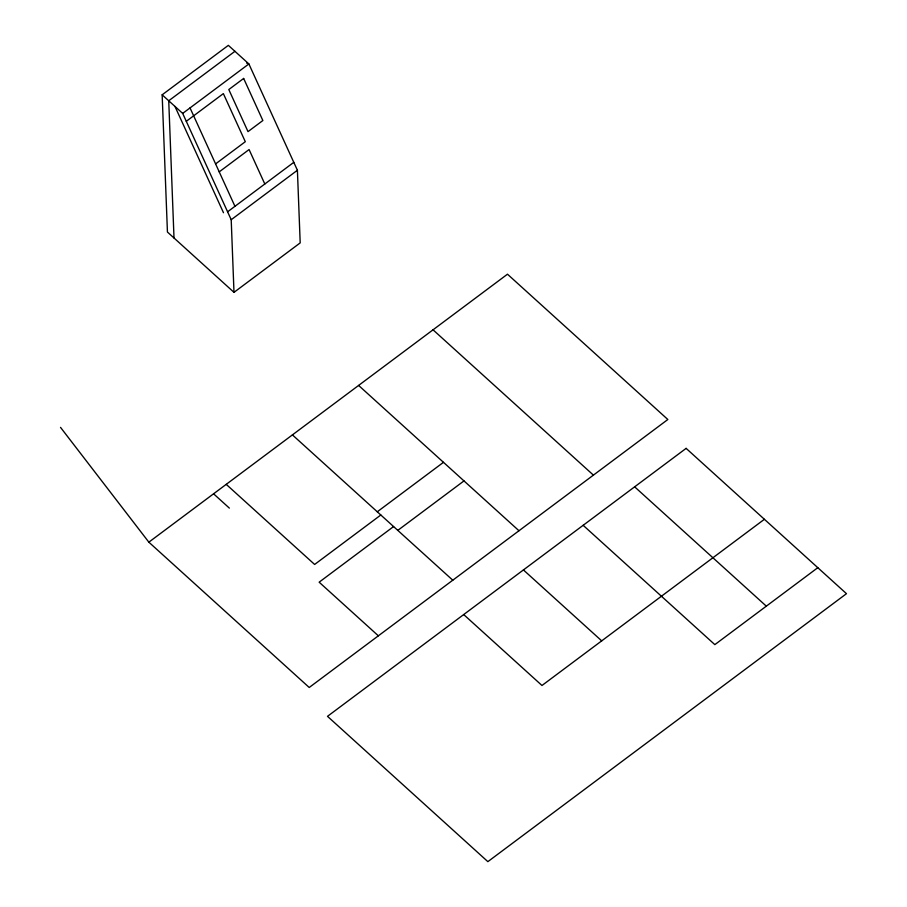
<?xml version="1.0" encoding="UTF-8"?>
<svg xmlns="http://www.w3.org/2000/svg" width="907" height="907" viewBox="0 0 907 907"><rect width="100%" height="100%" fill="white"/><g stroke="black" fill="none" stroke-linecap="round" stroke-linejoin="round"><path stroke-width="1.36" d="M162.16 94.816L228.349 45.35L248.881 63.944L297.405 170.255L300.194 242.895L233.995 292.349L167.432 232.033L162.16 94.816L182.681 113.409L231.206 219.721L233.995 292.349M234.936 51.314L168.736 100.768L174.008 237.997M182.681 113.409L248.881 63.944L246.67 63.082M186.286 121.311L223.36 93.614L245.309 141.707L215.594 163.906M219.222 171.865L249.085 149.553L264.81 183.996M227.6 211.807L293.789 162.342M231.206 219.721L297.405 170.255M148.85 542.171L507.478 274.197L667.847 419.51L309.219 687.483L148.85 542.171L60.52 427.367M377.278 511.786L443.466 462.321M380.827 514.995L314.627 564.46L226.228 484.361M393.581 526.559L319.151 582.181L378.355 635.818M397.799 530.38L463.987 480.914M764.397 519.292L541.978 685.488L463.704 614.561M817.808 567.691L714.841 644.628L583.156 525.312M634.639 486.832L766.324 606.159M433.047 329.819L593.405 475.121M358.616 385.43L518.974 530.742M523.43 569.936L601.704 640.864M292.417 434.895L452.786 580.208M213.576 493.805L229.358 508.113M190.039 107.91L234.947 206.308M174.972 106.425L223.496 212.737M243.654 78.444L228.802 89.555L248.008 131.628L262.86 120.529L243.654 78.444M686.123 448.364L327.495 716.337L487.864 861.65L846.48 593.677L686.123 448.364"/></g></svg>
